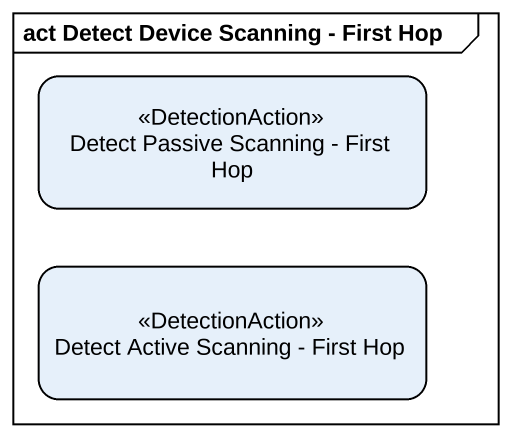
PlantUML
@startuml
mainframe act Detect Device Scanning - First Hop
hide empty description
state "Detect Passive Scanning - First Hop" as Detect_Passive_Scanning <<DetectionAction>>
state "Detect Active Scanning - First Hop" as Detect_Active_Scanning <<DetectionAction>>
@enduml
